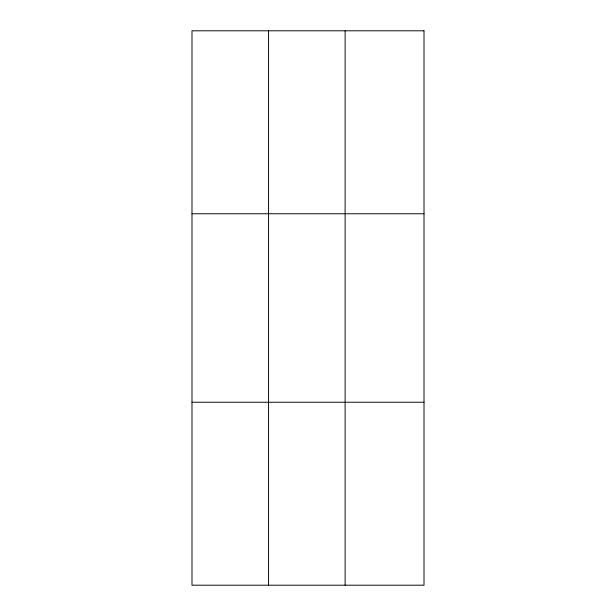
<?xml version="1.0" encoding="UTF-8"?>
<svg xmlns="http://www.w3.org/2000/svg" width="616" height="616" viewBox="0 0 616 616"><rect width="100%" height="100%" fill="white"/><g stroke="black" fill="none" stroke-linecap="round" stroke-linejoin="round"><path stroke-width="0.92" d="M268.561 30.8L268.561 585.2M345.122 30.8L345.122 585.2M191.992 213.752L424.008 213.752M191.992 402.248L424.008 402.248M424.008 30.8L424.008 585.2L191.992 585.2L191.992 30.8L424.008 30.8"/></g></svg>
